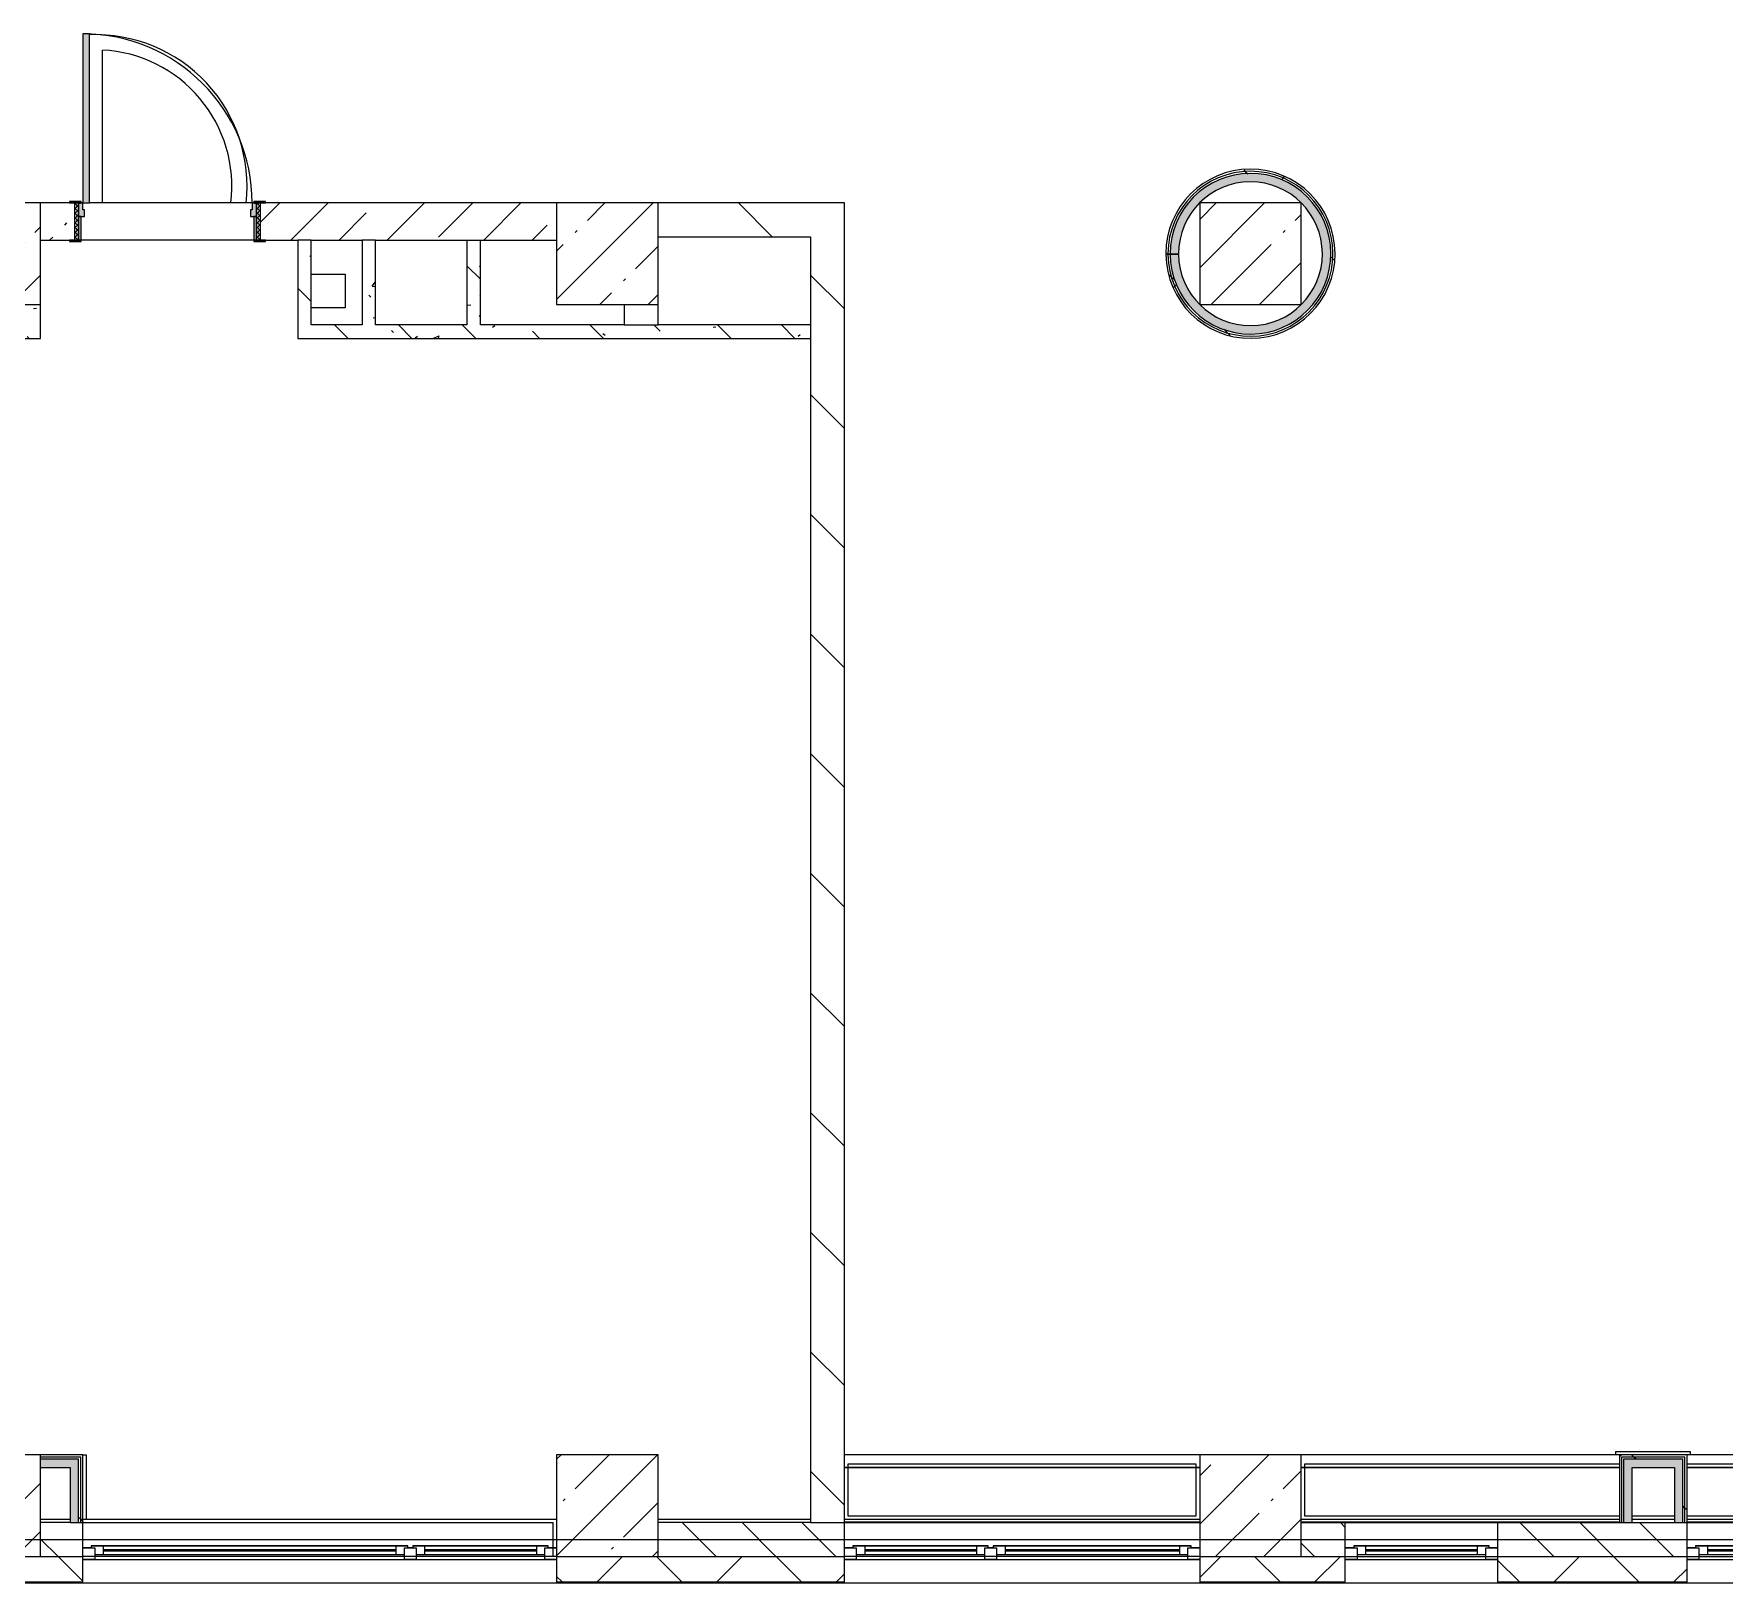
# Model space of a CAD drawing. Header units: millimetres. Extents: x 81037 to 284518, y -8553 to 29000.
# Drawn here: x 183628 to 193617, y -258 to 8900 of the extents above; entities that cross this region are included whole.
import ezdxf

# ---------------------------------------------------------------- set-up
doc = ezdxf.new("R2010")
doc.units = ezdxf.units.MM
for name, color, linetype, lineweight, true_color in [('A-DOOR-4', 7, 'Continuous', 5, 0xe2e2e2), ('A-DOOR-5', 7, 'Continuous', 5, 0xaaaaaa), ('A-DOOR-FRAM-3', 7, 'Continuous', 5, 0xe2e2e2), ('A-DOOR-FRAM-5', 7, 'Continuous', 5, 0xaaaaaa), ('A-FLOR-2', 7, 'Continuous', 5, 0xaaaaaa), ('I-WALL-4', 7, 'Continuous', 5, 0xe7e7e7), ('I-WALL-8', 7, 'Continuous', 5, 0x787878)]:
    doc.layers.add(name, color=color, linetype=linetype, lineweight=lineweight, true_color=true_color)
for name, color, linetype, lineweight in [('A-GLAZ-2', 7, 'Continuous', 5), ('A-WALL', 7, 'Continuous', 9), ('A-WALL-4', 7, 'Continuous', 5), ('I-WALL-6', 7, 'Continuous', 5), ('S-COLS-1', 7, 'Continuous', 5), ('Оси', 7, 'Continuous', 9)]:
    doc.layers.add(name, color=color, linetype=linetype, lineweight=lineweight)
pattern_1 = [(135, (157507.65, 0), (-353.553, -353.553), [])]
pattern_2 = [(135, (157507.65, 0), (-176.7767, -176.7767), [])]
pattern_3 = [(135, (157507.65, 0), (-377.171, -377.171), [533.4, -88.9, 17.78, -88.9]), (135, (157507.65, 376.94), (-377.171, -377.171), []), (50, (157507.65, 0), (637.6445, -55.787), [66.675, -733.425]), (355, (157507.65, 0), (-123.35, 668.699), [53.34, -586.74]), (100.451, (157560.8, -4.65), (514.299, 612.908), [56.665, -623.315]), (46.184, (157507.65, 177.8), (948.776, -147.15), [100.012, -1100.137]), (96.636, (157586.7, 165.5), (830.91, 865.997), [84.998, -934.973]), (351.184, (157507.7, 177.8), (830.918, 865.988), [80.01, -880.11]), (21, (157596.55, 133.35), (530.651, -357.928), [66.675, -733.425]), (326, (157596.55, 133.35), (216.308, 644.658), [53.34, -586.74]), (71.451, (157640.8, 103.5), (746.96, 286.724), [56.665, -623.315]), (37.5, (157507.65, 0), (10.8105, 295.9426), [16.764, -562.864, 16.764, -578.866, -588.962]), (37.5, (157507.65, 0), (10.8105, 295.9426), [-1175.258, 16.764, -572.198]), (7.5, (157507.65, 0), (233.869, 350.6318), [16.764, -322.834, 16.764, -549.529, -224.472]), (7.5, (157507.65, 0), (233.869, 350.6318), [-905.891, 16.764, -207.708]), (327.5, (157309.4, 0), (474.5678, -20.0513), [16.764, -205.486, 16.764, -676.656, -920.115]), (327.5, (157309.4, 0), (474.5678, -20.0513), [-915.67, 16.764, -903.351]), (317.5, (157220.5, 0), (518.452, 88.9934), [16.764, -272.161, 16.764, -443.738, -653.415]), (317.5, (157220.5, 0), (518.452, 88.9934), [-749.427, 16.764, -636.651])]
pattern_4 = [(45, (157507.65, 0), (-530.33, 530.33), []), (135, (157507.65, 0), (-530.33, -530.33), [])]

# ---------------------------------------------------------------- blocks, each defined once
blk = doc.blocks.new('BSC_Колонна _Прямоугольная - 600х600-23286269-2_1_3_птичка')
at = {"layer": 'S-COLS-1'}
h = blk.add_hatch(dxfattribs=at)
h.set_pattern_fill('FP_52', color=256, style=0, pattern_type=2)
h.set_pattern_definition([(45, (-29509.74, -7600), (-285.123, 285.123), []), (45, (-29224.6, -7600), (-285.123, 285.123), [504.031, -100.806, 16.764, -84.042])])
h.paths.add_polyline_path([(-300, -300), (300, -300), (300, 300), (-300, 300)])
for p, q in [((300, 300), (-300, 300)), ((-300, 300), (-300, -300)), ((300, -300), (300, 300)), ((-300, -300), (300, -300))]:
    blk.add_line(p, q, dxfattribs=at)
blk = doc.blocks.new('BSC_Колонна _Прямоугольная - 600х600-V44-2_1_3_птичка')
at = {"layer": 'S-COLS-1'}
h = blk.add_hatch(dxfattribs=at)
h.set_pattern_fill('FP_58', color=256, style=0, pattern_type=2)
h.set_pattern_definition([(45, (-25860, -200), (-285.123, 285.123), []), (45, (-25574.88, -200), (-285.123, 285.123), [504.031, -100.806, 16.764, -84.042])])
h.paths.add_polyline_path([(-105.1, -300), (300, -300), (300, 300), (-300, 300), (-300, -300)])
for p, q in [((300, 300), (-300, 300)), ((-300, 300), (-300, -300)), ((300, -300), (300, 300)), ((-300, -300), (300, -300))]:
    blk.add_line(p, q, dxfattribs=at)
blk = doc.blocks.new('BSC_Колонна _Прямоугольная - 600х600-V45-2_1_3_птичка')
at = {"layer": 'S-COLS-1'}
h = blk.add_hatch(dxfattribs=at)
h.set_pattern_fill('FP_59', color=256, style=0, pattern_type=2)
h.set_pattern_definition([(45, (-29509.74, -200), (-285.123, 285.123), []), (45, (-29224.6, -200), (-285.123, 285.123), [504.031, -100.806, 16.764, -84.042])])
h.paths.add_polyline_path([(-300, -300), (300, -300), (300, 300), (-300, 300)])
for p, q in [((300, 300), (-300, 300)), ((-300, 300), (-300, -300)), ((300, -300), (300, 300)), ((-300, -300), (300, -300))]:
    blk.add_line(p, q, dxfattribs=at)
blk = doc.blocks.new('BSC_Колонна _Прямоугольная - 600х600-V57-2_1_3_птичка')
at = {"layer": 'S-COLS-1'}
h = blk.add_hatch(dxfattribs=at)
h.set_pattern_fill('FP_75', color=256, style=0, pattern_type=2)
h.set_pattern_definition([(45, (-25860, -7600), (-285.123, 285.123), []), (45, (-25574.88, -7600), (-285.123, 285.123), [504.031, -100.806, 16.764, -84.042])])
h.paths.add_polyline_path([(-300, -300), (300, -300), (300, 300), (-300, 300), (-300, 150.3)])
for p, q in [((300, 300), (-300, 300)), ((-300, 300), (-300, -300)), ((300, -300), (300, 300)), ((-300, -300), (300, -300))]:
    blk.add_line(p, q, dxfattribs=at)
blk = doc.blocks.new('BSC_Колонна _Прямоугольная - 600х600-V74-2_1_3_птичка')
at = {"layer": 'S-COLS-1'}
h = blk.add_hatch(dxfattribs=at)
h.set_pattern_fill('FP_93', color=256, style=0, pattern_type=2)
h.set_pattern_definition([(45, (-33310, -7600), (-285.123, 285.123), []), (45, (-33024.88, -7600), (-285.123, 285.123), [504.031, -100.806, 16.764, -84.042])])
h.paths.add_polyline_path([(-135, -300), (300, -300), (300, 300), (-300, 300), (-300, -300)])
for p, q in [((300, 300), (-300, 300)), ((-300, 300), (-300, -300)), ((300, -300), (300, 300)), ((-300, -300), (300, -300))]:
    blk.add_line(p, q, dxfattribs=at)
blk = doc.blocks.new('BSC_Колонна _Прямоугольная - 600х600-V75-2_1_3_птичка')
at = {"layer": 'S-COLS-1'}
h = blk.add_hatch(dxfattribs=at)
h.set_pattern_fill('FP_94', color=256, style=0, pattern_type=2)
h.set_pattern_definition([(45, (-33310, -200), (-285.123, 285.123), []), (45, (-33024.88, -200), (-285.123, 285.123), [504.031, -100.806, 16.764, -84.042])])
h.paths.add_polyline_path([(-300, -300), (300, -300), (300, 300), (-300, 300)])
for p, q in [((300, 300), (-300, 300)), ((-300, 300), (-300, -300)), ((300, -300), (300, 300)), ((-300, -300), (300, -300))]:
    blk.add_line(p, q, dxfattribs=at)
blk = doc.blocks.new('120_Окно_СКБ_2Ст - 120_Окно_СКБ_2Ст 2100х2400 _мал створка справа_-22446225-2_1_3_птичка')
at = {"layer": 'A-GLAZ-2'}
for p, q in [((-1050, -127), (-1050, -57)), ((-1050, -57), (-980, -57)), ((1050, -57), (-1050, -57)), ((-980, -57), (-980, -127)), ((150, -87), (-980, -87)), ((-980, -87), (-980, -127)), ((-930, -137), (-930, -87)), ((100, -137), (100, -87)), ((150, -127), (150, -57)), ((150, -57), (220, -57)), ((150, -127), (150, -87)), ((220, -57), (220, -127)), ((980, -87), (220, -87)), ((220, -87), (220, -127)), ((270, -137), (270, -87)), ((930, -137), (930, -87)), ((980, -127), (980, -57)), ((980, -57), (1050, -57)), ((980, -127), (980, -87)), ((1050, -57), (1050, -127)), ((-980, -127), (-1050, -127)), ((-1050, -127), (-1000, -127)), ((-980, -127), (-1000, -127)), ((-1000, -127), (-1000, -137)), ((-1000, -137), (170, -137)), ((170, -137), (-1000, -137)), ((-930, -107), (100, -107)), ((100, -117), (-930, -117)), ((220, -127), (150, -127)), ((170, -127), (150, -127)), ((170, -127), (200, -127)), ((170, -137), (170, -127)), ((220, -127), (200, -127)), ((200, -127), (200, -137)), ((200, -137), (1000, -137)), ((1000, -137), (200, -137)), ((270, -107), (930, -107)), ((930, -117), (270, -117)), ((1050, -127), (980, -127)), ((1000, -127), (980, -127)), ((1000, -127), (1050, -127)), ((1000, -137), (1000, -127))]:
    blk.add_line(p, q, dxfattribs=at)
blk = doc.blocks.new('110_Дверь_СКБ_1Ст_Внутренняя1 - Д-4к_п__1100x2100h_Артистические EI30-V123-2_1_3_птичка')
at = {"layer": 'A-DOOR-4'}
h = blk.add_hatch(color=256, dxfattribs=at)
h.paths.add_polyline_path([(537.5, 30), (537.5, 110), (512.5, 110), (512.5, 70), (502.5, 70), (502.5, 30)])
h.paths.add_polyline_path([(-477.5, 30), (-477.5, 70), (-487.5, 70), (-487.5, 110), (-512.5, 110), (-512.5, 30)])
at = {"layer": 'A-DOOR-5'}
h = blk.add_hatch(dxfattribs=at)
h.set_pattern_fill('FP_20', color=256, style=0, pattern_type=2)
h.set_pattern_definition([(135, (1751.41, 174.685), (-14.14214, -14.14214), []), (225, (1751.41, 174.685), (14.14214, -14.14214), [])])
h.paths.add_polyline_path([(562.5, -110), (562.5, 110), (537.5, 110), (537.5, -110)])
at = {"layer": 'A-DOOR-FRAM-3'}
for points in [[(-447.5, 110), (-447.5, 1110), (-487.5, 1110), (-487.5, 110)], [(-497.5, 110), (-497.5, 118), (-567.5, 118), (-567.5, 110)], [(592.5, 110), (592.5, 118), (522.5, 118), (522.5, 110)], [(-497.5, -110), (-497.5, 30), (-512.5, 30), (-512.5, -110)], [(537.5, -110), (537.5, 30), (522.5, 30), (522.5, -110)], [(-497.5, -118), (-497.5, -110), (-567.5, -110), (-567.5, -118)], [(592.5, -118), (592.5, -110), (522.5, -110), (522.5, -118)]]:
    blk.add_hatch(color=256, dxfattribs=at).paths.add_polyline_path(points)
at = {"layer": 'A-DOOR-FRAM-5'}
h = blk.add_hatch(dxfattribs=at)
h.set_pattern_fill('FP_21', color=256, style=0, pattern_type=2)
h.set_pattern_definition([(45, (-371.384, 174.685), (-14.1421, 14.1421), []), (135, (-371.384, 174.685), (-14.1421, -14.1421), [])])
h.paths.add_polyline_path([(-512.5, -110), (-512.5, 110), (-537.5, 110), (-537.5, -110)])
at = {"layer": 'A-DOOR-5'}
for p, q in [((-487.5, 1110), (-487.5, 110)), ((-447.5, 1110), (-487.5, 1110)), ((-447.5, 110), (-447.5, 1110)), ((-487.5, 110), (-447.5, 110))]:
    blk.add_line(p, q, dxfattribs=at)
blk.add_arc((-487.5, 110), 1000, 360, 90, dxfattribs=at)
at = {"layer": 'A-DOOR-FRAM-5'}
for p, q in [((-497.5, 118), (-567.5, 118)), ((-567.5, 118), (-567.5, 110)), ((-567.5, 110), (-497.5, 110)), ((-512.5, 110), (-537.5, 110)), ((-537.5, 110), (-537.5, -110)), ((-487.5, 110), (-512.5, 110)), ((-512.5, 110), (-512.5, 30)), ((-512.5, -110), (-512.5, 110)), ((-497.5, 110), (-512.5, 110)), ((-512.5, 110), (-512.5, 109)), ((-512.5, 109), (-497.5, 109)), ((-497.5, 110), (-497.5, 118)), ((-497.5, 109), (-497.5, 110)), ((-487.5, 70), (-487.5, 110)), ((512.5, 110), (512.5, 70)), ((537.5, 110), (512.5, 110)), ((592.5, 118), (522.5, 118)), ((522.5, 118), (522.5, 110)), ((537.5, 110), (522.5, 110)), ((522.5, 110), (522.5, 109)), ((522.5, 110), (592.5, 110)), ((522.5, 109), (537.5, 109)), ((537.5, 30), (537.5, 110)), ((562.5, 110), (537.5, 110)), ((537.5, 110), (537.5, -110)), ((537.5, 109), (537.5, 110)), ((562.5, -110), (562.5, 110)), ((592.5, 110), (592.5, 118)), ((-512.5, 30), (-477.5, 30)), ((-497.5, 30), (-512.5, 30)), ((-512.5, 30), (-512.5, -110)), ((-497.5, -110), (-497.5, 30)), ((-477.5, 70), (-487.5, 70)), ((-477.5, 30), (-477.5, 70)), ((512.5, 70), (502.5, 70)), ((502.5, 70), (502.5, 30)), ((502.5, 30), (537.5, 30)), ((537.5, 30), (522.5, 30)), ((522.5, 30), (522.5, -110)), ((537.5, -110), (537.5, 30)), ((-497.5, -110), (-567.5, -110)), ((-567.5, -110), (-567.5, -118)), ((-567.5, -118), (-497.5, -118)), ((-537.5, -110), (-512.5, -110)), ((-512.5, -110), (-497.5, -110)), ((-497.5, -118), (-497.5, -110)), ((522.5, -110), (537.5, -110)), ((592.5, -110), (522.5, -110)), ((522.5, -110), (522.5, -118)), ((522.5, -118), (592.5, -118)), ((537.5, -110), (562.5, -110)), ((592.5, -118), (592.5, -110))]:
    blk.add_line(p, q, dxfattribs=at)
blk = doc.blocks.new('120_Окно_СКБ_2Ст - 120_Окно_СКБ_2Ст 2800х2500 4-24273432-2_1_3_птичка')
at = {"layer": 'A-GLAZ-2'}
for p, q in [((-1400, -127), (-1400, -57)), ((-1400, -57), (-1330, -57)), ((1400, -57), (-1400, -57)), ((-1330, -57), (-1330, -127)), ((-570, -87), (-1330, -87)), ((-1330, -87), (-1330, -127)), ((-1280, -137), (-1280, -87)), ((-620, -137), (-620, -87)), ((-570, -127), (-570, -57)), ((-570, -57), (-500, -57)), ((-570, -127), (-570, -87)), ((-500, -57), (-500, -127)), ((1330, -87), (-500, -87)), ((-500, -87), (-500, -127)), ((-450, -137), (-450, -87)), ((1280, -137), (1280, -87)), ((1330, -127), (1330, -57)), ((1330, -57), (1400, -57)), ((1330, -127), (1330, -87)), ((1400, -57), (1400, -127)), ((-1330, -127), (-1400, -127)), ((-1400, -127), (-1350, -127)), ((-1330, -127), (-1350, -127)), ((-1350, -127), (-1350, -137)), ((-1350, -137), (-550, -137)), ((-550, -137), (-1350, -137)), ((-1280, -107), (-620, -107)), ((-620, -117), (-1280, -117)), ((-500, -127), (-570, -127)), ((-550, -127), (-570, -127)), ((-550, -127), (-520, -127)), ((-550, -137), (-550, -127)), ((-500, -127), (-520, -127)), ((-520, -127), (-520, -137)), ((-520, -137), (1350, -137)), ((1350, -137), (-520, -137)), ((-450, -107), (1280, -107)), ((1280, -117), (-450, -117)), ((1400, -127), (1330, -127)), ((1350, -127), (1330, -127)), ((1350, -127), (1400, -127)), ((1350, -137), (1350, -127))]:
    blk.add_line(p, q, dxfattribs=at)
blk = doc.blocks.new('120_Окно_СКБ_1Ст - 120_Окно_СКБ_1Ст 900х2500_h_-20664874-2_1_3_птичка')
at = {"layer": 'A-GLAZ-2'}
for p, q in [((-450, -127), (-450, -57)), ((-450, -57), (-380, -57)), ((450, -57), (-450, -57)), ((-380, -57), (-380, -127)), ((380, -87), (-380, -87)), ((-380, -87), (-380, -127)), ((-330, -137), (-330, -87)), ((330, -137), (330, -87)), ((380, -127), (380, -57)), ((380, -57), (450, -57)), ((380, -127), (380, -87)), ((450, -57), (450, -127)), ((-380, -127), (-450, -127)), ((-450, -127), (-400, -127)), ((-380, -127), (-400, -127)), ((-400, -127), (-400, -137)), ((-400, -137), (400, -137)), ((400, -137), (-400, -137)), ((-330, -107), (330, -107)), ((330, -117), (-330, -117)), ((450, -127), (380, -127)), ((400, -127), (380, -127)), ((400, -127), (450, -127)), ((400, -137), (400, -127))]:
    blk.add_line(p, q, dxfattribs=at)
blk = doc.blocks.new('Зашивка приборов отопления23 - Зашивка приборов отопления-33321838-2_1_3_птичка')
at = {"layer": 'A-WALL-4'}
for p, q in [((36640, 23400), (34540, 23400)), ((34540, 23079), (36640, 23079)), ((36640, 23079), (34540, 23079)), ((34540, 23004), (36640, 23004))]:
    blk.add_line(p, q, dxfattribs=at)
blk = doc.blocks.new('Зашивка приборов отопления24 - Зашивка приборов отопления-33321996-2_1_3_птичка')
at = {"layer": 'A-WALL-4'}
for p, q in [((36640, 23400), (34760, 23400)), ((34760, 23079), (36640, 23079)), ((36640, 23079), (34760, 23079)), ((34760, 23004), (36640, 23004))]:
    blk.add_line(p, q, dxfattribs=at)
blk = doc.blocks.new('Зашивка приборов отопления25 - Зашивка приборов отопления-33322064-2_1_3_птичка')
at = {"layer": 'A-WALL-4'}
for p, q in [((36640, 23400), (34540, 23400)), ((34540, 23104), (34540, 23079)), ((34540, 23079), (36640, 23079)), ((36640, 23079), (34540, 23079)), ((34540, 23079), (34540, 23004)), ((34540, 23004), (36640, 23004))]:
    blk.add_line(p, q, dxfattribs=at)

msp = doc.modelspace()

# ---------------------------------------------------------------- hatches: boundary and pattern name
at = {"layer": 'A-WALL-4'}
h = msp.add_hatch(dxfattribs=at)
h.set_pattern_fill('FP_81', color=256, style=0, pattern_type=2)
h.set_pattern_definition(pattern_2)
h.paths.add_polyline_path([(183917.4, -100), (183917.4, 100), (183667.7, 100), (183667.7, -100), (183726.3, -100)])
h = msp.add_hatch(dxfattribs=at)
h.set_pattern_fill('FP_81', color=256, style=0, pattern_type=2)
h.set_pattern_definition(pattern_2)
h.paths.add_polyline_path([(188417.7, -100), (188417.7, 100), (187317.4, 100), (187317.4, -100), (188363.9, -100)])
h = msp.add_hatch(dxfattribs=at)
h.set_pattern_fill('FP_81', color=256, style=0, pattern_type=2)
h.set_pattern_definition(pattern_2)
h.paths.add_polyline_path([(192537.7, -100), (193397.7, -100), (193397.7, 100), (192277.7, 100), (192277.7, -100)])
h.paths.add_polyline_path([(191117.7, -100), (191377.7, -100), (191377.7, 100), (191117.7, 100)])
h = msp.add_hatch(dxfattribs=at)
h.set_pattern_fill('FP_71', color=256, style=0, pattern_type=2)
h.set_pattern_definition([(45, (157507.65, 0), (-353.5534, 353.5534), []), (135, (157507.65, 0), (-353.5534, -353.5534), [])])
h.paths.add_polyline_path([(233207.7, -250), (233207.7, -100), (229067.7, -100), (229067.7, -250), (232421.1, -250)])
h.paths.add_polyline_path([(226856, -250), (228167.7, -250), (228167.7, -100), (224567.7, -100), (224567.7, -250), (225000.9, -250)])
h.paths.add_polyline_path([(219435.8, -250), (219567.7, -250), (219567.7, -100), (218417.7, -100), (218417.7, -250), (218508.3, -250)])
h.paths.add_polyline_path([(214417.7, -250), (214667.7, -250), (214667.7, -100), (213917.7, -100), (213917.7, -250), (214334.4, -250)])
h.paths.add_polyline_path([(216317.7, -250), (216317.7, -100), (215567.7, -100), (215567.7, -250), (215725.7, -250)])
h.paths.add_polyline_path([(222667.7, -250), (223667.7, -250), (223667.7, -100), (222667.7, -100)])
h.paths.add_polyline_path([(210817.7, -250), (210817.7, -100), (209417.7, -100), (209417.7, -250), (210160.6, -250)])
h.paths.add_polyline_path([(206317.7, -250), (206317.7, -100), (204917.7, -100), (204917.7, -250), (205523, -250)])
h.paths.add_polyline_path([(202740.4, -250), (202817.7, -250), (202817.7, -100), (202444, -100), (202444, -250)])
h.paths.add_polyline_path([(200917.7, -250), (201544, -250), (201544, -100), (200167.7, -100), (200167.7, -250), (200885.4, -250)])
h.paths.add_polyline_path([(193397.7, -250), (193397.7, -100), (192277.7, -100), (192277.7, -250), (193001.5, -250)])
h.paths.add_polyline_path([(196547.7, -250), (197067.7, -250), (197067.7, -100), (195497.7, -100), (195497.7, -250), (196247.8, -250)])
h.paths.add_polyline_path([(190682.7, -250), (191377.7, -250), (191377.7, -100), (190517.7, -100), (190517.7, -250)])
h.paths.add_polyline_path([(188363.9, -250), (188417.7, -250), (188417.7, -100), (186717.4, -100), (186717.4, -250), (187900.1, -250)])
h.paths.add_polyline_path([(179552.4, -250), (180217.7, -250), (180217.7, -100), (179117.7, -100), (179117.7, -250)])
h.paths.add_polyline_path([(173987.3, -250), (174767.7, -250), (174767.7, -100), (173617.7, -100), (173617.7, -250)])
h.paths.add_polyline_path([(175667.7, -250), (176317.7, -250), (176317.7, -100), (175667.7, -100)])
h.paths.add_polyline_path([(182317.7, -250), (183917.4, -250), (183917.4, -100), (182317.7, -100)])
h.paths.add_polyline_path([(166067.7, -250), (166067.7, -100), (162137.7, -100), (162137.7, -250), (165639.6, -250)])
h.paths.add_polyline_path([(160074.5, -250), (161237.7, -250), (161237.7, -100), (157247.7, -100), (157247.7, -250), (158219.5, -250)])
h.paths.add_polyline_path([(169167.7, -250), (170517.7, -250), (170517.7, -100), (169167.7, -100)])
at = {"layer": 'I-WALL-4'}
for points in [[(190839.8, 7125.5), (190915.5, 7135.2), (191019.9, 7171.9), (191057.5, 7190), (191120.1, 7233.7), (191174.9, 7286.9), (191220.4, 7348.2), (191255.5, 7415.9), (191279.4, 7488.5), (191291.3, 7563.9), (191290.9, 7640.2), (191278.4, 7715.5), (191253.9, 7787.8), (191218.2, 7855.3), (191146.4, 7940.7), (191116.9, 7968.9), (191054, 8012), (190984.9, 8044.6), (190911.5, 8065.6), (190835.7, 8074.7), (190759.5, 8071.4), (190682.7, 8055.2), (190613.4, 8028.8), (190547.3, 7990.6), (190488.2, 7942.2), (190437.7, 7885), (190396.9, 7820.5), (190367, 7750.2), (190348.8, 7676.1), (190342.7, 7600), (190392.7, 7600), (190398.7, 7671.7), (190420.9, 7750.3), (190446.5, 7807), (190486.7, 7866.7), (190536.5, 7918.7), (190594.3, 7961.6), (190682.7, 8001.5), (190727.3, 8015.3), (190798.7, 8024.6), (190870.7, 8021.7), (190941.1, 8006.7), (191007.9, 7980), (191069.3, 7942.5), (191123.5, 7895.1), (191168.9, 7839.2), (191213.6, 7750.3), (191228.5, 7708.7), (191241, 7637.8), (191241.3, 7565.8), (191229.4, 7494.8), (191205.8, 7426.8), (191171, 7363.8), (191117.5, 7300), (191072.3, 7259.7), (191011.2, 7221.6), (190944.5, 7194.4), (190874.3, 7178.8), (190802.4, 7175.3), (190730.9, 7183.9), (190661.9, 7204.6), (190597.4, 7236.5), (190517.7, 7301.1), (190489, 7330.5), (190448.3, 7389.8), (190418.1, 7455.2), (190399.4, 7524.7), (190392.7, 7596.4), (190342.7, 7595.9), (190349.5, 7519.9), (190368.3, 7445.9), (190398.8, 7375.9), (190440.1, 7311.7), (190491.2, 7255), (190550.7, 7207.1), (190617, 7169.4), (190688.6, 7142.9), (190763.5, 7128.1)], [(183842.7, 425), (183842.7, 475), (183667.7, 475), (183667.7, 425)], [(183842.7, 100), (183892.7, 100), (183892.7, 475), (183842.7, 475), (183842.7, 230.5)], [(193022.7, 100), (193072.7, 100), (193072.7, 475), (193022.7, 475), (193022.7, 230.5)], [(193322.7, 425), (193372.7, 425), (193372.7, 475), (193072.7, 475), (193072.7, 425)], [(193372.7, 100), (193372.7, 425), (193322.7, 425), (193322.7, 100)]]:
    msp.add_hatch(color=256, dxfattribs=at).paths.add_polyline_path(points)
at = {"layer": 'I-WALL-6'}
h = msp.add_hatch(dxfattribs=at)
h.set_pattern_fill('FP_165', color=256, style=0, pattern_type=2)
h.set_pattern_definition(pattern_4)
h.paths.add_polyline_path([(190820.9, 7100), (190898.9, 7106.7), (190975, 7125.4), (191073.1, 7171.9), (191113.8, 7197.1), (191173.1, 7248.3), (191223.7, 7308.2), (191264.3, 7375.2), (191293.9, 7447.7), (191311.8, 7524), (191317.6, 7602.1), (191311.2, 7680.2), (191292.6, 7756.3), (191262.3, 7828.6), (191221.1, 7895.3), (191146.4, 7974.7), (191110.3, 8005.4), (191043.4, 8046.1), (190970.9, 8075.9), (190894.7, 8094), (190816.6, 8100), (190738.5, 8093.7), (190662.3, 8075.3), (190590, 8045.2), (190523.2, 8004.1), (190463.7, 7953.2), (190412.9, 7893.5), (190372, 7826.7), (190341.1, 7750.3), (190323.8, 7678.1), (190317.7, 7600), (190330.2, 7600), (190336.4, 7678.1), (190355.2, 7754.2), (190385.8, 7826.3), (190427.7, 7892.5), (190479.6, 7951.2), (190540.2, 8000.8), (190608, 8040.1), (190682.7, 8068.3), (190757.9, 8083.8), (190836.2, 8087.1), (190914, 8077.9), (190989.3, 8056.3), (191060.2, 8022.9), (191146.4, 7957.9), (191181.5, 7924.5), (191228.8, 7862), (191265.4, 7792.8), (191290.5, 7718.5), (191303.4, 7641.3), (191303.7, 7562.9), (191291.5, 7485.5), (191267.1, 7411.1), (191231, 7341.5), (191184.3, 7278.7), (191128, 7224.1), (191048.6, 7171.9), (190993.2, 7145.2), (190918.1, 7123), (190840.4, 7113), (190762.1, 7115.7), (190682.7, 7131.8), (190587.5, 7171.9), (190543.6, 7196.8), (190482.6, 7245.9), (190430.2, 7304.1), (190387.8, 7370), (190356.5, 7441.9), (190337.1, 7517.8), (190330.2, 7595.8), (190317.7, 7595.7), (190324.5, 7517.7), (190343.4, 7441.6), (190374, 7369.5), (190415.4, 7303), (190466.8, 7243.8), (190526.7, 7193.4), (190593.8, 7152.9), (190682.7, 7119.6), (190742.7, 7105.6)])
h = msp.add_hatch(dxfattribs=at)
h.set_pattern_fill('FP_165', color=256, style=0, pattern_type=2)
h.set_pattern_definition(pattern_4)
h.paths.add_polyline_path([(190840.4, 7113), (190918.1, 7123), (190993.2, 7145.2), (191063.8, 7179.2), (191146.4, 7241.9), (191184.3, 7278.7), (191231, 7341.5), (191267.1, 7411.1), (191291.5, 7485.5), (191303.7, 7562.9), (191303.4, 7641.3), (191279.8, 7750.3), (191265.4, 7792.8), (191228.8, 7862), (191181.5, 7924.5), (191124.8, 7978.6), (191060.2, 8022.9), (190989.3, 8056.3), (190914, 8077.9), (190836.2, 8087.1), (190757.9, 8083.8), (190681.2, 8068), (190608, 8040.1), (190540.2, 8000.8), (190479.6, 7951.2), (190427.7, 7892.5), (190385.8, 7826.3), (190354.2, 7750.3), (190336.4, 7678.1), (190330.2, 7600), (190342.7, 7600), (190348.8, 7676.1), (190367.1, 7750.3), (190396.9, 7820.5), (190437.7, 7885), (190488.2, 7942.2), (190547.3, 7990.6), (190613.4, 8028.8), (190684.7, 8056), (190759.5, 8071.4), (190835.7, 8074.7), (190911.5, 8065.6), (190984.9, 8044.6), (191054, 8012), (191116.9, 7968.9), (191172.2, 7916.2), (191218.2, 7855.3), (191253.9, 7787.8), (191278.4, 7715.5), (191290.9, 7640.2), (191291.3, 7563.9), (191279.4, 7488.5), (191255.5, 7415.9), (191220.4, 7348.2), (191174.9, 7286.9), (191120.1, 7233.7), (191057.5, 7190), (190988.7, 7156.9), (190915.5, 7135.2), (190839.8, 7125.5), (190763.5, 7128.1), (190682.7, 7145.1), (190612.7, 7171.9), (190550.7, 7207.1), (190491.2, 7255), (190440.1, 7311.7), (190398.8, 7375.9), (190368.3, 7445.9), (190349.5, 7519.9), (190342.7, 7595.9), (190330.2, 7595.8), (190337.1, 7517.8), (190356.5, 7441.9), (190387.8, 7370), (190430.2, 7304.1), (190482.6, 7245.9), (190543.6, 7196.8), (190611.8, 7158.1), (190685.2, 7130.8), (190762.1, 7115.7)])
h = msp.add_hatch(dxfattribs=at)
h.set_pattern_fill('FP_79', color=256, style=0, pattern_type=2)
h.set_pattern_definition([(45, (157507.65, 0), (-285.123, 285.123), []), (45, (157792.77, 0), (-285.123, 285.123), [504.031, -100.806, 16.764, -84.042])])
h.paths.add_polyline_path([(185567.7, 7680), (186717.4, 7680), (186717.4, 7900), (184967.7, 7900), (184967.7, 7680), (185267.7, 7680)])
h.paths.add_polyline_path([(183837.7, 7680), (183867.7, 7680), (183867.7, 7900), (183667.7, 7900), (183667.7, 7680)])
h = msp.add_hatch(dxfattribs=at)
h.set_pattern_fill('FP_82', color=256, style=0, pattern_type=2)
h.set_pattern_definition(pattern_1)
h.paths.add_polyline_path([(188217.7, 7700), (188417.7, 7700), (188417.7, 7900), (187317.4, 7900), (187317.4, 7700), (187900.1, 7700)])
h = msp.add_hatch(dxfattribs=at)
h.set_pattern_fill('FP_82', color=256, style=0, pattern_type=2)
h.set_pattern_definition(pattern_1)
h.paths.add_polyline_path([(188417.7, 100), (188417.7, 7700), (188217.7, 7700), (188217.7, 100), (188363.9, 100)])
h = msp.add_hatch(dxfattribs=at)
h.set_pattern_fill('FP_165', color=256, style=0, pattern_type=2)
h.set_pattern_definition(pattern_4)
h.paths.add_polyline_path([(183905.2, 100), (183917.7, 100), (183917.7, 500), (183905.2, 500), (183905.2, 230.5)])
h = msp.add_hatch(dxfattribs=at)
h.set_pattern_fill('FP_165', color=256, style=0, pattern_type=2)
h.set_pattern_definition(pattern_4)
h.paths.add_polyline_path([(193010.2, 100), (193010.2, 500), (192997.7, 500), (193001.5, 100)])
h = msp.add_hatch(dxfattribs=at)
h.set_pattern_fill('FP_165', color=256, style=0, pattern_type=2)
h.set_pattern_definition(pattern_4)
h.paths.add_polyline_path([(193010.2, 487.5), (193397.7, 487.5), (193397.7, 500), (193010.2, 500)])
h = msp.add_hatch(dxfattribs=at)
h.set_pattern_fill('FP_165', color=256, style=0, pattern_type=2)
h.set_pattern_definition(pattern_4)
h.paths.add_polyline_path([(183892.7, 100), (183905.2, 100), (183905.2, 487.5), (183892.7, 487.5), (183892.7, 230.5)])
h = msp.add_hatch(dxfattribs=at)
h.set_pattern_fill('FP_165', color=256, style=0, pattern_type=2)
h.set_pattern_definition(pattern_4)
h.paths.add_polyline_path([(193372.7, 475), (193385.2, 475), (193385.2, 487.5), (193022.7, 487.5), (193022.7, 475), (193072.7, 475)])
h = msp.add_hatch(dxfattribs=at)
h.set_pattern_fill('FP_165', color=256, style=0, pattern_type=2)
h.set_pattern_definition(pattern_4)
h.paths.add_polyline_path([(193372.7, 100), (193385.2, 100), (193385.2, 475), (193372.7, 475), (193372.7, 230.5)])
h = msp.add_hatch(dxfattribs=at)
h.set_pattern_fill('FP_165', color=256, style=0, pattern_type=2)
h.set_pattern_definition(pattern_4)
h.paths.add_polyline_path([(193397.7, 100), (193397.7, 487.5), (193385.2, 487.5), (193385.2, 100)])
at = {"layer": 'I-WALL-8'}
h = msp.add_hatch(dxfattribs=at)
h.set_pattern_fill('FP_86', color=256, style=0, pattern_type=2)
h.set_pattern_definition(pattern_3)
h.paths.add_polyline_path([(185267.7, 7100), (185267.7, 7680), (185187.7, 7680), (185187.7, 7100)])
h = msp.add_hatch(dxfattribs=at)
h.set_pattern_fill('FP_86', color=256, style=0, pattern_type=2)
h.set_pattern_definition(pattern_3)
h.paths.add_polyline_path([(185647.7, 7180), (185647.7, 7680), (185567.7, 7680), (185567.7, 7180)])
h = msp.add_hatch(dxfattribs=at)
h.set_pattern_fill('FP_86', color=256, style=0, pattern_type=2)
h.set_pattern_definition(pattern_3)
h.paths.add_polyline_path([(186267.4, 7180), (186267.4, 7680), (186187.4, 7680), (186187.4, 7180)])
h = msp.add_hatch(dxfattribs=at)
h.set_pattern_fill('FP_86', color=256, style=0, pattern_type=2)
h.set_pattern_definition(pattern_3)
h.paths.add_polyline_path([(183667.7, 7100), (183667.7, 7300), (183587.7, 7300), (183587.7, 7100)])
h = msp.add_hatch(dxfattribs=at)
h.set_pattern_fill('FP_86', color=256, style=0, pattern_type=2)
h.set_pattern_definition(pattern_3)
h.paths.add_polyline_path([(188217.7, 7100), (188217.7, 7180), (185267.7, 7180), (185267.7, 7100), (187900.1, 7100)])

# ---------------------------------------------------------------- linework, layer by layer
at = {"layer": 'A-FLOR-2'}
for p, q in [((184032.7, 7900), (184032.7, 8804)), ((184917.7, 7900), (183957.7, 7900)), ((185267.7, 7480), (185467.4, 7480)), ((185467.4, 7480), (185467.4, 7280)), ((185467.4, 7280), (185267.7, 7280)), ((183917.7, 500), (183937.7, 500)), ((183937.7, 500), (183937.7, 120)), ((192976.7, 500), (192976.7, 520)), ((192976.7, 520), (193416.7, 520)), ((193416.7, 520), (193416.7, 500)), ((188437.7, 445), (188437.7, 140)), ((190497.7, 445), (188437.7, 445)), ((190497.7, 140), (190497.7, 445)), ((192997.7, 445), (191137.7, 445)), ((191137.7, 445), (191137.7, 140)), ((195757.7, 445), (193397.7, 445)), ((188437.7, 140), (190497.7, 140)), ((191137.7, 140), (192997.7, 140)), ((193072.7, 140), (193322.7, 140)), ((193397.7, 140), (195477.7, 140))]:
    msp.add_line(p, q, dxfattribs=at)
for radius, start, end in [(895, 353.58484, 92.24174), (805, 352.86408, 87.15183)]:
    msp.add_arc((183992.7, 8000), radius, start, end, dxfattribs=at)
at = {"layer": 'A-WALL'}
for p, q in [((185267.7, 7680), (185187.7, 7680)), ((185647.7, 7680), (185567.7, 7680)), ((187117.4, 7180), (187317.4, 7180)), ((183905.2, 487.5), (183667.7, 487.5)), ((183892.7, 475), (183667.7, 475)), ((183892.7, 100), (183892.7, 475)), ((183905.2, 100), (183905.2, 487.5)), ((193010.2, 487.5), (193010.2, 100)), ((193385.2, 487.5), (193010.2, 487.5)), ((193022.7, 475), (193022.7, 100)), ((193372.7, 475), (193022.7, 475)), ((193372.7, 100), (193372.7, 475)), ((193385.2, 100), (193385.2, 487.5)), ((188217.7, 100), (188417.7, 100)), ((183667.7, -100), (183917.4, -100)), ((187317.4, -100), (188417.7, -100)), ((191117.7, -100), (191377.7, -100)), ((192277.7, -100), (193397.7, -100)), ((182317.7, -250), (183917.4, -250)), ((182317.7, -253), (183917.4, -253)), ((186717.4, -250), (188417.7, -250)), ((186717.4, -253), (188417.7, -253)), ((190517.7, -250), (191377.7, -250)), ((190517.7, -253), (191377.7, -253)), ((192277.7, -250), (193397.7, -250)), ((192277.7, -253), (193397.7, -253))]:
    msp.add_line(p, q, dxfattribs=at)
for radius in [487.5, 475]:
    msp.add_arc((190817.7, 7600), radius, 180.49142, 180, dxfattribs=at)
at = {"layer": 'A-WALL-4'}
for p, q in [((183842.7, 100), (183667.7, 100)), ((183917.4, -258), (183917.4, 100)), ((183917.7, 100), (186697.4, 100)), ((186697.4, -100), (186697.4, 100)), ((188217.7, 100), (187317.4, 100)), ((188417.7, -258), (188417.7, 100)), ((188417.7, 100), (190517.7, 100)), ((191117.7, 100), (195477.7, 100)), ((191377.7, -258), (191377.7, 100)), ((192277.7, 100), (192277.7, -258)), ((193397.7, -258), (193397.7, 100)), ((186717.4, -100), (186717.4, -258)), ((190517.7, -100), (190517.7, -258)), ((191377.7, -100), (195497.7, -100)), ((215567.7, -258), (182317.7, -258))]:
    msp.add_line(p, q, dxfattribs=at)
at = {"layer": 'I-WALL-6'}
for p, q in [((183837.7, 7900), (183667.7, 7900)), ((186717.4, 7900), (184997.7, 7900)), ((188417.7, 7900), (187317.4, 7900)), ((188417.7, 100), (188417.7, 7900)), ((187317.4, 7700), (188217.7, 7700)), ((188217.7, 7700), (188217.7, 100)), ((183667.7, 7680), (183837.7, 7680)), ((184927.7, 7680), (183907.7, 7680)), ((184997.7, 7680), (185187.7, 7680)), ((185187.7, 7680), (185187.7, 7100)), ((185267.7, 7680), (185567.7, 7680)), ((185267.7, 7180), (185267.7, 7680)), ((185567.7, 7680), (185567.7, 7180)), ((185647.7, 7680), (186717.4, 7680)), ((185647.7, 7180), (185647.7, 7680)), ((186187.4, 7680), (186187.4, 7180)), ((186267.4, 7180), (186267.4, 7680)), ((190317.7, 7600), (190392.7, 7600)), ((190392.7, 7596.4), (190317.7, 7595.7)), ((183667.7, 7100), (183667.7, 7300)), ((187117.4, 7300), (187117.4, 7180)), ((187317.4, 7180), (187317.4, 7300)), ((182537.7, 7100), (183667.7, 7100)), ((185187.7, 7100), (188217.7, 7100)), ((185567.7, 7180), (185267.7, 7180)), ((186187.4, 7180), (185647.7, 7180)), ((187117.4, 7180), (186267.4, 7180)), ((188217.7, 7180), (187317.4, 7180)), ((183917.7, 500), (183667.7, 500)), ((183917.7, 100), (183917.7, 500)), ((192997.7, 500), (192997.7, 100)), ((193397.7, 500), (192997.7, 500)), ((193397.7, 100), (193397.7, 500)), ((183667.7, 425), (183842.7, 425)), ((183842.7, 425), (183842.7, 100)), ((193072.7, 100), (193072.7, 425)), ((193072.7, 425), (193322.7, 425)), ((193322.7, 425), (193322.7, 100)), ((183667.7, 120), (183842.7, 120)), ((183842.7, 100), (183917.7, 100)), ((183917, 120), (186717.4, 120)), ((187317.4, 120), (188217.7, 120)), ((188417.7, 120), (190517.7, 120)), ((191117.7, 120), (192998.3, 120)), ((193072.7, 120), (193322.7, 120)), ((193396.9, 120), (195477.7, 120)), ((186717.4, -100), (183917.4, -100)), ((190517.7, -100), (188417.7, -100))]:
    msp.add_line(p, q, dxfattribs=at)
for radius in [500, 425]:
    msp.add_arc((190817.7, 7600), radius, 180.49142, 180, dxfattribs=at)
at = {"layer": 'Оси'}
msp.add_line((183497.7, 0), (195997.7, 0), dxfattribs=at)

# ---------------------------------------------------------------- block references
at = {"layer": 'A-DOOR-5'}
msp.add_blockref('110_Дверь_СКБ_1Ст_Внутренняя1 - Д-4к_п__1100x2100h_Артистические EI30-V123-2_1_3_птичка', (184405.2, 7790), dxfattribs=at)
at = {"layer": 'A-GLAZ-2', "rotation": 180}
for name, p in [('120_Окно_СКБ_2Ст - 120_Окно_СКБ_2Ст 2800х2500 4-24273432-2_1_3_птичка', (185317.4, -175)), ('120_Окно_СКБ_2Ст - 120_Окно_СКБ_2Ст 2100х2400 _мал створка справа_-22446225-2_1_3_птичка', (189467.7, -175)), ('120_Окно_СКБ_1Ст - 120_Окно_СКБ_1Ст 900х2500_h_-20664874-2_1_3_птичка', (191827.7, -175)), ('120_Окно_СКБ_2Ст - 120_Окно_СКБ_2Ст 2100х2400 _мал створка справа_-22446225-2_1_3_птичка', (194447.7, -175))]:
    msp.add_blockref(name, p, dxfattribs=at)
at = {"layer": 'A-WALL-4', "rotation": 180}
for name, p in [('Зашивка приборов отопления23 - Зашивка приборов отопления-33321838-2_1_3_птичка', (225057.7, 23504)), ('Зашивка приборов отопления24 - Зашивка приборов отопления-33321996-2_1_3_птичка', (227757.7, 23504)), ('Зашивка приборов отопления25 - Зашивка приборов отопления-33322064-2_1_3_птичка', (230037.7, 23504))]:
    msp.add_blockref(name, p, dxfattribs=at)
at = {"layer": 'S-COLS-1'}
for name, p in [('BSC_Колонна _Прямоугольная - 600х600-V57-2_1_3_птичка', (183367.7, 7600)), ('BSC_Колонна _Прямоугольная - 600х600-23286269-2_1_3_птичка', (187017.4, 7600)), ('BSC_Колонна _Прямоугольная - 600х600-V74-2_1_3_птичка', (190817.7, 7600)), ('BSC_Колонна _Прямоугольная - 600х600-V44-2_1_3_птичка', (183367.7, 200)), ('BSC_Колонна _Прямоугольная - 600х600-V45-2_1_3_птичка', (187017.4, 200)), ('BSC_Колонна _Прямоугольная - 600х600-V75-2_1_3_птичка', (190817.7, 200))]:
    msp.add_blockref(name, p, dxfattribs=at)

doc.saveas('drawing.dxf')
